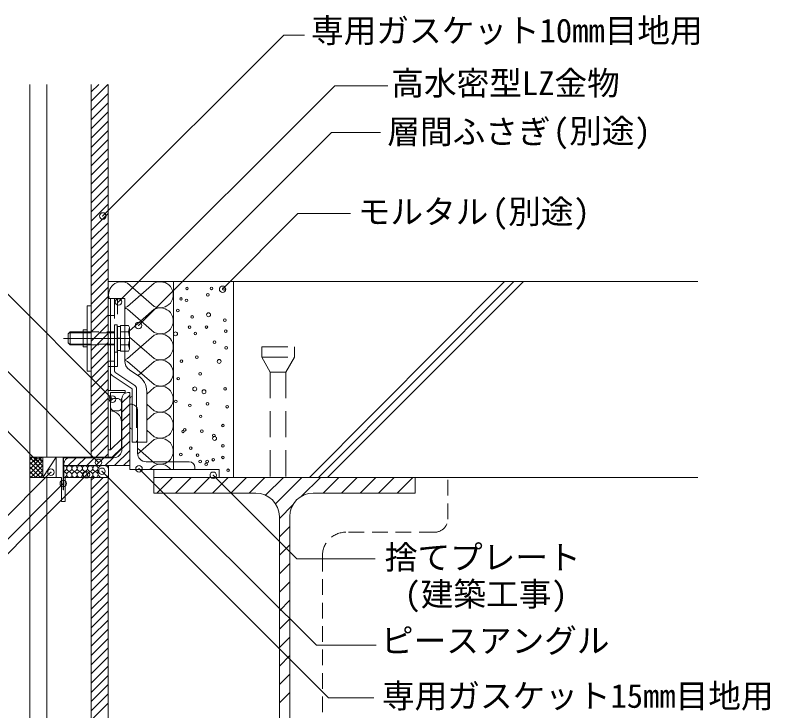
# Model space of a CAD drawing. Units: millimetres, scale not verified. Extents: x -1943 to 2018, y -1427 to 1381.
# Drawn here: x -1058 to -480, y -636 to -103 of the extents above; entities that cross this region are included whole.
import ezdxf
from ezdxf.enums import TextEntityAlignment as Align

# ---------------------------------------------------------------- set-up
doc = ezdxf.new("R2010")
doc.units = ezdxf.units.MM
doc.header["$LTSCALE"] = 10
doc.header["$PDMODE"] = 32
doc.header["$PDSIZE"] = 5
for name, pattern in [('CHAIN1', [8, 5, -1, 1, -1]), ('DASHED1', [1.8, 1.2, -0.6]), ('DASHED2', [3, 2, -1]), ('DASHED3', [4, 3, -1])]:
    doc.linetypes.add(name, pattern=pattern)
for name, color, linetype, lineweight in [('0-0_メ__ス', 2, 'Continuous', 18), ('0-1_躯体', 7, 'Continuous', 18), ('0-2_金物', 2, 'Continuous', 18), ('0-3_鋼材', 3, 'Continuous', 18), ('0-4_その他部材', 7, 'Continuous', 18), ('0-9_部材名__寸法', 7, 'Continuous', 18), ('0-B_図面情報', 7, 'Continuous', 18)]:
    doc.layers.add(name, color=color, linetype=linetype, lineweight=lineweight)
doc.styles.add('ＭＳ ゴシック', font='')
doc.styles.get('ＭＳ ゴシック').set_extended_font_data('MS Gothic')

msp = doc.modelspace()

# ---------------------------------------------------------------- linework, layer by layer
at = {"layer": '0-0_メ__ス'}
for p, q in [((-1046.23, -156.49), (-1046.23, -442.07)), ((-1033.23, -156.49), (-1033.23, -442.07)), ((-999.23, -156.49), (-999.23, -442.07)), ((-986.23, -156.49), (-986.23, -442.07)), ((-986.23, -442.07), (-1046.23, -442.07)), ((-1022.13, -457.47), (-1046.23, -457.47)), ((-1046.23, -457.47), (-1046.23, -991.32)), ((-1033.23, -457.47), (-1033.23, -991.32)), ((-1019.13, -457.47), (-1019.13, -476.07)), ((-986.23, -457.47), (-1019.13, -457.47)), ((-999.23, -457.47), (-999.23, -991.32)), ((-986.23, -457.47), (-986.23, -991.32))]:
    msp.add_line(p, q, dxfattribs=at)
msp.add_lwpolyline([(-1022.13, -457.47), (-1022.13, -476.07), (-1019.13, -476.07)], dxfattribs=at)
at = {"layer": '0-1_躯体', "color": 3}
for p, q in [((-890.23, -307.47), (-534.7, -307.47)), ((-890.23, -307.47), (-890.23, -457.47)), ((-832.23, -457.47), (-682.73, -307.47)), ((-825.23, -457.47), (-675.73, -307.47)), ((-818.23, -457.47), (-668.23, -307.47)), ((-951.23, -457.47), (-951.23, -469.47)), ((-951.23, -457.47), (-751.23, -457.47)), ((-751.23, -457.47), (-751.23, -469.47)), ((-751.23, -457.47), (-534.7, -457.47)), ((-873.23, -469.47), (-951.23, -469.47)), ((-829.23, -469.47), (-751.23, -469.47)), ((-855.23, -727.47), (-855.23, -487.47)), ((-847.23, -727.47), (-847.23, -487.47))]:
    msp.add_line(p, q, dxfattribs=at)
at = {"layer": '0-1_躯体', "linetype": 'DASHED2'}
for p, q in [((-868.73, -357.47), (-843.73, -357.47)), ((-868.73, -365.47), (-843.73, -365.47)), ((-862.23, -376.73), (-862.23, -457.47)), ((-862.23, -376.73), (-850.23, -376.73)), ((-850.23, -376.73), (-850.23, -457.47))]:
    msp.add_line(p, q, dxfattribs=at)
at = {"layer": '0-1_躯体'}
for p, q in [((-951.23, -457.63), (-951.07, -457.47)), ((-948.93, -469.47), (-936.93, -457.47)), ((-934.79, -469.47), (-922.79, -457.47)), ((-920.65, -469.47), (-908.65, -457.47)), ((-906.51, -469.47), (-894.51, -457.47)), ((-892.36, -469.47), (-880.36, -457.47)), ((-878.22, -469.47), (-866.22, -457.47)), ((-865.72, -471.11), (-852.08, -457.47)), ((-858.14, -477.67), (-837.94, -457.47)), ((-838.17, -471.85), (-823.8, -457.47)), ((-821.65, -469.47), (-809.65, -457.47)), ((-807.51, -469.47), (-795.51, -457.47)), ((-793.37, -469.47), (-781.37, -457.47)), ((-779.23, -469.47), (-767.23, -457.47)), ((-765.09, -469.47), (-753.08, -457.47)), ((-855.23, -488.91), (-844.85, -478.53)), ((-855.23, -503.05), (-847.23, -495.05)), ((-855.23, -517.19), (-847.23, -509.19)), ((-855.23, -531.33), (-847.23, -523.33)), ((-855.23, -545.48), (-847.23, -537.48)), ((-855.23, -559.62), (-847.23, -551.62)), ((-855.23, -573.76), (-847.23, -565.76)), ((-855.23, -587.9), (-847.23, -579.9)), ((-855.23, -602.04), (-847.23, -594.04)), ((-855.23, -616.19), (-847.23, -608.19)), ((-855.23, -630.33), (-847.23, -622.33))]:
    msp.add_line(p, q, dxfattribs=at)
at = {"layer": '0-1_躯体', "linetype": 'DASHED2'}
for points in [[(-868.73, -357.47), (-868.73, -365.47), (-862.23, -376.73)], [(-843.73, -357.47), (-843.73, -365.47), (-850.23, -376.73)]]:
    msp.add_lwpolyline(points, dxfattribs=at)
at = {"layer": '0-1_躯体', "color": 3}
for centre, start, end in [((-873.23, -487.47), 0, 90), ((-829.23, -487.47), 90, 180)]:
    msp.add_arc(centre, 18, start, end, dxfattribs=at)
at = {"layer": '0-2_金物'}
for p, q in [((-986.22, -436.47), (-986.22, -320.47)), ((-979.22, -320.47), (-986.22, -320.47)), ((-984.62, -376.87), (-984.62, -320.47)), ((-973.62, -320.47), (-984.62, -320.47)), ((-973.62, -368.3), (-973.62, -320.47)), ((-1002.42, -375.97), (-1002.42, -325.97)), ((-999.22, -325.97), (-1002.42, -325.97)), ((-999.22, -375.97), (-999.22, -325.97)), ((-1016.91, -347.47), (-1015.41, -345.97)), ((-1005.42, -346.67), (-1016.11, -346.67)), ((-1015.41, -345.97), (-1015.41, -355.97)), ((-1015.41, -345.97), (-1005.42, -345.97)), ((-1005.42, -357.47), (-1005.42, -344.47)), ((-1002.42, -344.47), (-1005.42, -344.47)), ((-970.82, -341.16), (-973.62, -341.16)), ((-970.74, -346.06), (-973.62, -346.06)), ((-969.92, -342.72), (-970.82, -341.16)), ((-970.74, -346.06), (-969.92, -342.72)), ((-969.92, -342.72), (-969.92, -359.22)), ((-1016.91, -347.47), (-1016.91, -354.47)), ((-1016.91, -354.47), (-1015.41, -355.97)), ((-1005.42, -355.27), (-1016.11, -355.27)), ((-1015.41, -355.97), (-1005.42, -355.97)), ((-1002.42, -357.47), (-1005.42, -357.47)), ((-970.74, -355.88), (-973.62, -355.88)), ((-970.74, -355.88), (-969.92, -359.22)), ((-970.82, -360.78), (-973.62, -360.78)), ((-969.92, -359.22), (-970.82, -360.79)), ((-984.62, -390.87), (-984.62, -372.47)), ((-963.5, -379.33), (-970.06, -374.96)), ((-999.22, -375.97), (-1002.42, -375.97)), ((-983.28, -379.36), (-967.82, -389.67)), ((-984.62, -436.47), (-984.62, -392.47)), ((-973.22, -392.47), (-984.62, -392.47)), ((-967.82, -430.47), (-967.82, -389.67)), ((-956.82, -391.81), (-956.82, -430.47)), ((-969.82, -397.47), (-969.82, -418.47)), ((-976.22, -414.87), (-976.22, -428.07)), ((-984.62, -436.47), (-976.22, -428.07)), ((-956.82, -430.47), (-967.82, -430.47)), ((-984.62, -436.47), (-986.22, -436.47))]:
    msp.add_line(p, q, dxfattribs=at)
at = {"layer": '0-2_金物', "linetype": 'DASHED3'}
for p, q in [((-984.62, -368.47), (-984.62, -320.47)), ((-981.42, -375.69), (-981.42, -320.47)), ((-979.22, -372.47), (-979.22, -320.47)), ((-984.62, -333.47), (-986.22, -333.47)), ((-981.42, -333.47), (-984.62, -333.47)), ((-979.42, -340.47), (-981.42, -340.47)), ((-981.42, -340.47), (-981.42, -361.47)), ((-979.42, -340.47), (-979.42, -361.47)), ((-976.92, -341.77), (-979.42, -341.77)), ((-973.62, -341.16), (-976.92, -341.16)), ((-976.92, -341.16), (-976.92, -360.78)), ((-973.62, -346.06), (-976.92, -346.06)), ((-976.92, -350.77), (-979.42, -350.77)), ((-976.92, -351.17), (-979.42, -351.17)), ((-973.62, -355.88), (-976.92, -355.88)), ((-979.42, -361.47), (-981.42, -361.47)), ((-976.92, -360.17), (-979.42, -360.17)), ((-973.62, -360.78), (-976.92, -360.78)), ((-984.62, -368.47), (-986.22, -368.47)), ((-984.62, -372.47), (-984.62, -368.47)), ((-981.42, -368.47), (-984.62, -368.47)), ((-979.22, -372.47), (-986.22, -372.47)), ((-965.96, -387.07), (-980.53, -377.35)), ((-964.62, -389.56), (-964.62, -430.47))]:
    msp.add_line(p, q, dxfattribs=at)
at = {"layer": '0-2_金物', "linetype": 'DASHED1'}
for p, q in [((-1005.42, -345.97), (-981.42, -345.97)), ((-981.42, -346.67), (-1005.42, -346.67)), ((-981.42, -355.27), (-1005.42, -355.27)), ((-1005.42, -355.97), (-981.42, -355.97))]:
    msp.add_line(p, q, dxfattribs=at)
at = {"layer": '0-2_金物', "linetype": 'CHAIN1'}
msp.add_line((-1020.41, -350.97), (-965.16, -350.97), dxfattribs=at)
at = {"layer": '0-2_金物', "color": 7}
msp.add_line((-975.82, -435.1), (-975.83, -435.11), dxfattribs=at)
at = {"layer": '0-2_金物'}
msp.add_lwpolyline([(-973.22, -392.47), (-973.22, -390.87), (-986.22, -390.87)], dxfattribs=at)
for centre, radius, start, end in [((-984.92, -350.97), 15, 340.90288, 19.09647), ((-965.62, -368.3), 8, 180, 236.30992), ((-981.62, -376.87), 3, 180, 236.30992), ((-971.82, -391.81), 15, 0, 56.31142), ((-967.82, -397.47), 2, 90, 180), ((-984.62, -414.87), 8.4, 0, 90), ((-967.82, -418.47), 2, 180, 270)]:
    msp.add_arc(centre, radius, start, end, dxfattribs=at)
at = {"layer": '0-2_金物', "linetype": 'DASHED3'}
for centre, radius, start, end in [((-979.42, -375.69), 2, 180, 236.30992), ((-967.62, -389.56), 3, 0, 56.31058), ((-967.62, -389.3), 3, 0, 2.08841)]:
    msp.add_arc(centre, radius, start, end, dxfattribs=at)
at = {"layer": '0-3_鋼材'}
for p, q in [((-971.32, -392.47), (-969.82, -392.47)), ((-969.82, -392.47), (-969.82, -451.47)), ((-975.82, -435.97), (-975.82, -396.97)), ((-968.32, -401.47), (-969.82, -401.47)), ((-963.82, -438.97), (-963.82, -405.97)), ((-982.32, -442.47), (-1015.75, -442.47)), ((-1020.23, -446.97), (-1020.23, -448.47)), ((-1020.23, -448.47), (-970.23, -448.47)), ((-957.32, -445.47), (-924.32, -445.47)), ((-951.23, -457.47), (-951.23, -451.47)), ((-951.23, -451.47), (-901.23, -451.47)), ((-901.23, -457.47), (-901.23, -451.47)), ((-951.23, -457.47), (-901.23, -457.47))]:
    msp.add_line(p, q, dxfattribs=at)
at = {"layer": '0-3_鋼材', "color": 7}
for p, q in [((-975.82, -400.35), (-969.82, -394.35)), ((-975.82, -407.42), (-969.82, -401.42)), ((-975.82, -414.49), (-969.82, -408.49)), ((-975.82, -421.56), (-969.82, -415.56)), ((-975.82, -428.63), (-969.82, -422.63)), ((-975.82, -435.7), (-969.82, -429.7)), ((-969.82, -436.78), (-981.51, -448.47)), ((-1016.87, -448.47), (-1010.87, -442.47)), ((-1009.8, -448.47), (-1003.8, -442.47)), ((-1002.73, -448.47), (-996.73, -442.47)), ((-995.66, -448.47), (-989.66, -442.47)), ((-988.59, -448.47), (-982.58, -442.47)), ((-974.45, -448.47), (-969.82, -443.85))]:
    msp.add_line(p, q, dxfattribs=at)
at = {"layer": '0-3_鋼材'}
msp.add_lwpolyline([(-919.82, -449.97), (-919.82, -451.47), (-969.82, -451.47)], dxfattribs=at)
for centre, radius, start, end in [((-971.32, -396.97), 4.5, 90, 180), ((-968.32, -405.97), 4.5, 0, 90), ((-982.32, -435.97), 6.5, 270, 0), ((-957.32, -438.97), 6.5, 180, 270), ((-1015.73, -446.97), 4.5, 90, 179.73007), ((-924.32, -449.97), 4.5, 0, 90)]:
    msp.add_arc(centre, radius, start, end, dxfattribs=at)
at = {"layer": '0-4_その他部材'}
for p, q in [((-999.23, -169.24), (-986.48, -156.49)), ((-999.23, -162.17), (-993.55, -156.49)), ((-999.23, -176.31), (-986.23, -163.31)), ((-999.23, -183.39), (-986.23, -170.38)), ((-999.23, -190.46), (-986.23, -177.45)), ((-999.23, -197.53), (-986.23, -184.53)), ((-999.23, -204.6), (-986.23, -191.6)), ((-999.23, -211.67), (-986.23, -198.67)), ((-999.23, -218.74), (-986.23, -205.74)), ((-999.23, -225.81), (-986.23, -212.81)), ((-999.23, -232.88), (-986.23, -219.88)), ((-999.23, -239.95), (-986.23, -226.95)), ((-999.23, -247.02), (-986.23, -234.02)), ((-999.23, -254.1), (-986.23, -241.09)), ((-999.23, -261.17), (-986.23, -248.17)), ((-999.23, -268.24), (-986.23, -255.24)), ((-999.23, -275.31), (-986.23, -262.31)), ((-999.23, -282.38), (-986.23, -269.38)), ((-999.23, -289.45), (-986.23, -276.45)), ((-999.23, -296.52), (-986.23, -283.52)), ((-999.23, -303.59), (-986.23, -290.59)), ((-999.23, -310.66), (-986.23, -297.66)), ((-999.23, -317.74), (-986.23, -304.73)), ((-999.23, -324.81), (-986.23, -311.81)), ((-936.23, -307.47), (-986.23, -307.47)), ((-971.45, -326.45), (-951.02, -308.67)), ((-951.02, -326.45), (-971.45, -308.67)), ((-936.23, -307.47), (-936.23, -451.47)), ((-936.23, -307.47), (-890.23, -307.47)), ((-890.23, -307.47), (-890.23, -457.47)), ((-999.23, -331.88), (-986.23, -318.88)), ((-999.23, -338.95), (-986.23, -325.95)), ((-951.02, -346.43), (-971.45, -328.65)), ((-969.92, -345.1), (-951.02, -328.65)), ((-999.23, -346.02), (-986.23, -333.02)), ((-999.23, -353.09), (-986.23, -340.09)), ((-999.23, -360.16), (-986.23, -347.16)), ((-971.45, -366.4), (-951.02, -348.62)), ((-951.02, -366.4), (-969.96, -349.92)), ((-999.23, -367.23), (-986.23, -354.23)), ((-999.23, -374.3), (-986.23, -361.3)), ((-999.23, -381.37), (-986.23, -368.37)), ((-951.02, -386.38), (-971.45, -368.6)), ((-963.41, -379.39), (-951.02, -368.6)), ((-999.23, -388.45), (-986.23, -375.44)), ((-999.23, -395.52), (-986.23, -382.52)), ((-999.23, -402.59), (-986.23, -389.59)), ((-956.82, -393.63), (-951.02, -388.58)), ((-999.23, -409.66), (-986.23, -396.66)), ((-979.23, -397.07), (-981.63, -397.07)), ((-976.23, -397.07), (-975.83, -397.07)), ((-976.23, -435.07), (-976.23, -397.07)), ((-975.83, -397.07), (-975.83, -435.24)), ((-999.23, -416.73), (-986.23, -403.73)), ((-984.63, -400.07), (-984.63, -403.41)), ((-976.23, -400.07), (-976.23, -404.41)), ((-951.02, -406.36), (-956.82, -401.31)), ((-981.63, -406.41), (-978.23, -406.41)), ((-956.82, -413.6), (-951.02, -408.55)), ((-999.23, -423.8), (-986.23, -410.8)), ((-999.23, -430.87), (-986.23, -417.87)), ((-951.02, -426.33), (-956.82, -421.28)), ((-999.23, -437.94), (-986.23, -424.94)), ((-995.89, -442.07), (-986.23, -432.41)), ((-963.82, -439.67), (-951.02, -428.53)), ((-976.23, -435.07), (-983.23, -442.07)), ((-975.83, -435.24), (-983.07, -442.47)), ((-951.02, -446.31), (-963.82, -435.17)), ((-1046.23, -442.07), (-1046.23, -457.47)), ((-1046.23, -442.07), (-1026.23, -442.07)), ((-1036.23, -442.07), (-1036.23, -457.47)), ((-1036.23, -457.47), (-1026.23, -442.07)), ((-1026.23, -442.07), (-1026.23, -457.47)), ((-1020.83, -442.07), (-1020.83, -467.07)), ((-983.23, -442.07), (-1020.83, -442.07)), ((-1020.43, -442.47), (-1020.43, -467.07)), ((-1020.43, -442.47), (-983.07, -442.47)), ((-988.82, -442.07), (-986.23, -439.48)), ((-1020.23, -448.47), (-1020.23, -457.45)), ((-1020.23, -448.47), (-986.07, -448.47)), ((-986.07, -448.47), (-986.07, -457.45)), ((-954.42, -451.47), (-951.02, -448.51)), ((-1018.88, -452.1), (-1020.23, -453.1)), ((-1019.08, -453.72), (-1020.23, -452.88)), ((-1015.08, -453.72), (-1017.26, -452.13)), ((-1014.88, -452.1), (-1017.25, -453.85)), ((-1011.08, -453.72), (-1013.26, -452.13)), ((-1010.88, -452.1), (-1013.25, -453.85)), ((-1007.08, -453.72), (-1009.26, -452.13)), ((-1006.88, -452.1), (-1009.25, -453.85)), ((-1003.08, -453.72), (-1005.26, -452.13)), ((-1002.88, -452.1), (-1005.25, -453.85)), ((-999.08, -453.72), (-1001.26, -452.13)), ((-998.88, -452.1), (-1001.25, -453.85)), ((-995.08, -453.72), (-997.26, -452.13)), ((-994.88, -452.1), (-997.25, -453.85)), ((-1046.23, -457.47), (-1036.23, -457.47)), ((-1036.23, -457.47), (-1026.23, -457.47)), ((-1020.23, -457.45), (-986.07, -457.45)), ((-999.23, -459.56), (-997.13, -457.45)), ((-999.23, -466.63), (-990.06, -457.45)), ((-999.23, -457.47), (-986.23, -457.47)), ((-999.23, -991.32), (-999.23, -457.47)), ((-999.23, -473.7), (-986.23, -460.7)), ((-986.23, -457.47), (-986.23, -991.32)), ((-890.23, -457.47), (-936.23, -457.47)), ((-1020.83, -467.07), (-1020.43, -467.07)), ((-999.23, -480.77), (-986.23, -467.77)), ((-999.23, -487.84), (-986.23, -474.84)), ((-999.23, -494.91), (-986.23, -481.91)), ((-999.23, -501.98), (-986.23, -488.98)), ((-999.23, -509.05), (-986.23, -496.05)), ((-999.23, -516.12), (-986.23, -503.12)), ((-999.23, -523.19), (-986.23, -510.2)), ((-999.23, -530.27), (-986.23, -517.27)), ((-999.23, -537.34), (-986.23, -524.34)), ((-999.23, -544.41), (-986.23, -531.41)), ((-999.23, -551.48), (-986.23, -538.48)), ((-999.23, -558.55), (-986.23, -545.55)), ((-999.23, -565.62), (-986.23, -552.62)), ((-999.23, -572.69), (-986.23, -559.69)), ((-999.23, -579.76), (-986.23, -566.76)), ((-999.23, -586.83), (-986.23, -573.83)), ((-999.23, -593.91), (-986.23, -580.91)), ((-999.23, -600.98), (-986.23, -587.98)), ((-999.23, -608.05), (-986.23, -595.05)), ((-999.23, -615.12), (-986.23, -602.12)), ((-999.23, -622.19), (-986.23, -609.19)), ((-999.23, -629.26), (-986.23, -616.26)), ((-999.23, -636.33), (-986.23, -623.33)), ((-999.23, -643.4), (-986.23, -630.4))]:
    msp.add_line(p, q, dxfattribs=at)
at = {"layer": '0-4_その他部材', "color": 4}
for p, q in [((-1046.23, -444.13), (-1044.17, -442.07)), ((-1046.23, -447.66), (-1040.64, -442.07)), ((-1046.23, -451.2), (-1037.1, -442.07)), ((-1046.23, -442.34), (-1036.23, -452.34)), ((-1046.23, -454.73), (-1036.23, -444.73)), ((-1042.96, -442.07), (-1036.23, -448.8)), ((-1039.43, -442.07), (-1036.23, -445.27)), ((-1046.23, -445.87), (-1036.23, -455.87)), ((-1046.23, -449.41), (-1038.17, -457.47)), ((-1045.43, -457.47), (-1036.23, -448.27)), ((-1046.23, -452.94), (-1041.71, -457.47)), ((-1046.23, -456.48), (-1045.24, -457.47)), ((-1041.9, -457.47), (-1036.23, -451.81)), ((-1038.36, -457.47), (-1036.23, -455.34))]:
    msp.add_line(p, q, dxfattribs=at)
at = {"layer": '0-4_その他部材', "linetype": 'DASHED1'}
for p, q in [((-726.23, -489.47), (-726.23, -457.47)), ((-736.23, -499.47), (-804.23, -499.47)), ((-822.23, -517.47), (-822.23, -697.47))]:
    msp.add_line(p, q, dxfattribs=at)
at = {"layer": '0-4_その他部材'}
msp.add_lwpolyline([(-999.23, -156.49), (-999.23, -442.07), (-986.23, -442.07), (-986.23, -156.49)], dxfattribs=at)
for centre, radius in [((-925.93, -312.65), 1), ((-907.23, -312.65), 1), ((-897.7, -313), 1), ((-910.05, -317.59), 1), ((-930.52, -320.76), 1), ((-926.28, -321.82), 1), ((-932.99, -329.59), 1), ((-922.05, -334.53), 1), ((-909.43, -332.85), 1.5), ((-896.99, -337), 1), ((-934.73, -347.47), 1.5), ((-923.93, -342.35), 1), ((-919.58, -347.23), 1), ((-911.11, -342.29), 1), ((-896.29, -345.47), 1), ((-904.93, -353.85), 1), ((-895.93, -358.17), 1), ((-930.23, -368.47), 1), ((-918.43, -365.35), 1), ((-901.3, -368.59), 1.5), ((-932.64, -381.81), 1), ((-915.8, -378.09), 1), ((-919.99, -389.71), 1.5), ((-912.93, -391.85), 1.5), ((-896.8, -389.59), 1), ((-934.49, -399.21), 1), ((-923.81, -402.28), 1), ((-910.3, -401.09), 1), ((-895.23, -403.34), 1), ((-915.49, -410.71), 1), ((-928.99, -422.21), 1), ((-927.69, -420.99), 1), ((-914.64, -422.05), 1), ((-898.4, -417.81), 1), ((-905.43, -425.35), 1), ((-904.8, -427.59), 1.5), ((-898.4, -433.34), 1), ((-930.73, -439.97), 1), ((-923.11, -435.1), 1), ((-917.81, -440.4), 1), ((-915.81, -445.29), 1), ((-910.52, -445.29), 1), ((-905.82, -443.92), 1), ((-898.4, -442.16), 1), ((-911.23, -447.41), 1), ((-894.52, -452.04), 1)]:
    msp.add_circle(centre, radius, dxfattribs=at)
for centre, radius, start, end in [((-976.03, -317.56), 10, 62.74654, 196.92694), ((-946.44, -317.56), 10, 242.74654, 117.25346), ((-976.03, -317.56), 10, 283.93526, 297.25346), ((-976.03, -337.54), 10, 62.74654, 76.06474), ((-946.44, -337.54), 10, 242.74654, 117.25346), ((-946.44, -357.51), 10, 242.74654, 117.25346), ((-976.03, -357.51), 10, 283.93526, 297.25346), ((-976.03, -377.49), 10, 62.74654, 76.06474), ((-946.44, -377.49), 10, 242.74654, 117.25346), ((-946.44, -397.47), 10, 242.74654, 117.25346), ((-981.63, -400.07), 3, 90, 180.00369), ((-979.23, -400.07), 3, 359.99771, 90), ((-981.63, -403.41), 3, 180, 270), ((-978.23, -404.41), 2, 270, 0), ((-946.44, -417.44), 10, 242.74654, 117.25346), ((-946.44, -437.42), 10, 242.74654, 117.25346), ((-1020.07, -450.49), 2, 306.00763, 94.67766), ((-1016.07, -450.49), 2, 306.00763, 233.32768), ((-1012.07, -450.49), 2, 306.00763, 233.32768), ((-1008.07, -450.49), 2, 306.00763, 233.32768), ((-1004.07, -450.49), 2, 306.00763, 233.32768), ((-1000.07, -450.49), 2, 306.00763, 233.32768), ((-996.07, -450.49), 2, 306.00763, 233.32768), ((-946.44, -457.4), 10, 36.34596, 117.25346), ((-1020.07, -455.46), 2, 265.32233, 60.85228), ((-1016.07, -455.46), 2, 125.96356, 60.85228), ((-1012.07, -455.46), 2, 125.96356, 60.85228), ((-1008.07, -455.46), 2, 125.96356, 60.85228), ((-1004.07, -455.46), 2, 125.96356, 60.85228), ((-1000.07, -455.46), 2, 125.96356, 60.85228), ((-996.07, -455.46), 2, 125.96356, 60.85228)]:
    msp.add_arc(centre, radius, start, end, dxfattribs=at)
at = {"layer": '0-4_その他部材', "color": 2}
msp.add_arc((-981.63, -403.41), 3, 180, 270, dxfattribs=at)
at = {"layer": '0-4_その他部材', "linetype": 'DASHED1'}
for centre, radius, start, end in [((-736.23, -489.47), 10, 270, 0), ((-804.23, -517.47), 18, 90, 180)]:
    msp.add_arc(centre, radius, start, end, dxfattribs=at)
at = {"layer": '0-9_部材名__寸法'}
for p, q in [((-990.45, -257.19), (-851.83, -118.57)), ((-835.89, -118.57), (-851.83, -118.57)), ((-898.64, -313.35), (-841.14, -255.35)), ((-841.14, -255.35), (-800.85, -255.35)), ((-982.97, -397.5), (-1095.74, -284.73)), ((-993.73, -445.97), (-1093.73, -345.97)), ((-1040.22, -445.44), (-1083.72, -401.44)), ((-962.7, -450.83), (-826.78, -586.1)), ((-1030.12, -453.49), (-1070.96, -494.33)), ((-905.83, -455.86), (-841.82, -519.88)), ((-1020.68, -462.18), (-1089.85, -531.36)), ((-781.96, -519.88), (-841.82, -519.88)), ((-826.78, -586.1), (-781.16, -586.1))]:
    msp.add_line(p, q, dxfattribs=at)
for points in [[(-978.41, -323.08), (-812.82, -157.48), (-772.13, -157.48)], [(-963.05, -341.08), (-815.3, -193.32), (-777.84, -193.32)], [(-1002.89, -455.43), (-1110.94, -563.48), (-1146.33, -563.48)]]:
    msp.add_lwpolyline(points, dxfattribs=at)
for p in [(-990.45, -257.19), (-898.64, -313.35), (-978.41, -323.08), (-963.05, -341.08), (-982.97, -397.5), (-1040.22, -445.44), (-993.73, -445.97), (-991.08, -452.81), (-962.7, -450.85), (-1030.12, -453.49), (-1002.89, -455.43), (-905.83, -455.86), (-1020.68, -462.18)]:
    msp.add_point(p, dxfattribs=at)
at = {"layer": '0-B_図面情報'}
for p, q in [((-989.07, -448.46), (-991.16, -448.46)), ((-994.16, -451.46), (-994.16, -454.45)), ((-986.07, -455.45), (-986.07, -451.46)), ((-991.16, -457.45), (-988.07, -457.45))]:
    msp.add_line(p, q, dxfattribs=at)
msp.add_lwpolyline([(-991.08, -452.81), (-817.58, -626.3), (-786.65, -626.3), (-782.83, -626.3)], dxfattribs=at)
for centre, radius, start, end in [((-991.16, -451.46), 3, 90, 180.00369), ((-989.07, -451.46), 3, 359.99771, 90), ((-991.16, -454.45), 3, 180, 270), ((-991.16, -454.45), 3, 180, 270), ((-988.07, -455.45), 2, 270, 0)]:
    msp.add_arc(centre, radius, start, end, dxfattribs=at)

# ---------------------------------------------------------------- texts
at = {"layer": '0-9_部材名__寸法', "style": 'ＭＳ ゴシック'}
for s, p in [('専用ガスケット10mm目地用', (-830.91, -129.75)), ('高水密型LZ金物', (-769.47, -170.08)), ('層間ふさぎ', (-772.51, -207.25)), ('(別途)', (-645.74, -206.7)), ('モルタル', (-795.15, -268.58)), ('(別途)', (-692.39, -268.47)), ('捨てプレート', (-774.47, -533.33)), ('(建築工事)', (-759.4, -561.52)), ('ピースアングル', (-777.41, -597.25)), ('専用ガスケット15mm目地用', (-776.6, -639.53))]:
    msp.add_text(s, height=18.33, dxfattribs=at).set_placement(p, align=Align.BOTTOM_LEFT)

doc.saveas('drawing.dxf')
